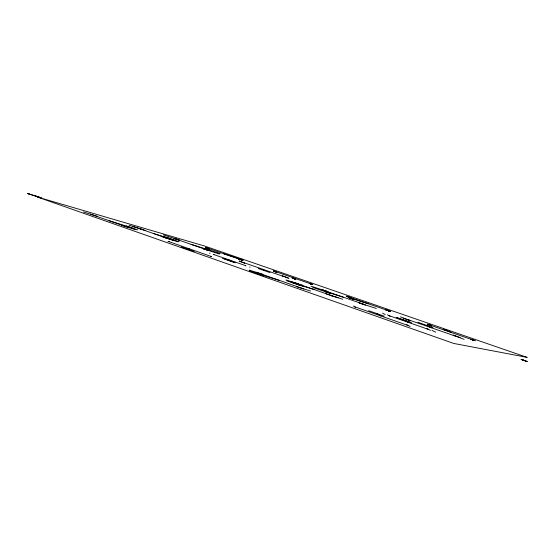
<?xml version="1.0" encoding="UTF-8"?>
<svg xmlns="http://www.w3.org/2000/svg" width="555" height="555" viewBox="0 0 555 555"><rect width="100%" height="100%" fill="white"/><g stroke="black" fill="none" stroke-linecap="round" stroke-linejoin="round"><path stroke-width="0.83" d="M245.74 265.914L245.796 265.477M229.09 260.489L229.555 260.038M210.824 256.625L211.559 256.334M213.363 254.62L213.98 254.391M209.408 253.24L210.095 253.038M187.701 249.174L189.657 248.931M167.95 241.585L169.469 241.585M312.486 284.451L311.279 284.007L312.93 284.618L311.008 284M311.653 284.188L312.548 284.493M387.376 310.405L385.607 309.794L387.945 310.557M387.681 310.481L389.756 311.168L388.972 310.932M292.194 277.979L294.31 278.728M293.47 278.374L294.386 278.686M427.385 324.203L431.714 325.716L429.598 324.918L430.694 325.313M428.259 324.502L429.452 324.911M427.399 324.196L429.015 324.751M524.572 360.688L525.647 360.868M525.051 360.792L525.405 360.847M522.72 360.049L523.809 360.23M522.97 360.07L523.323 360.126M351.849 298.646L354.062 299.367L351.697 298.597M351.627 298.555L353.542 299.194L348.845 297.647L352.147 298.701M273.879 271.145L276.279 271.894M349.262 297.175L351.294 297.848L346.216 296.169L348.422 296.904M275.245 271.527L274.295 271.201M310.009 283.605L310.613 283.827L310.183 283.612M241.307 259.816L241.21 259.775M239.663 259.282L243.021 260.392L240.96 259.719M208.756 248.584L207.799 248.245M208.264 248.404C213.411 250.055 201.569 246.226 207.091 247.988M206.335 247.766C205.107 247.343 207.397 248.078 206.425 247.807M471.466 339.48L470.654 339.167L472.347 339.743M472.485 339.806C470.175 339.001 474.116 340.312 473.45 340.194M473.255 340.09L472.152 339.66M351.28 298.458L349.366 297.813L350.344 298.153M428.751 324.654L429.154 324.786M429.181 324.821L428.224 324.446M429.917 325.091L430.049 325.188M430.402 325.265L430.985 325.438M444.007 329.358L445.27 329.837M444.215 329.462L447.656 330.669L445.221 329.864M446.907 330.378L444.791 329.67M445.124 329.767L443.348 329.143L446.13 330.156M446.775 330.364L445.651 329.989M347.291 296.516L348.575 296.904L346.722 296.335L348.519 296.925M349.629 297.32L350.788 297.681L347.402 296.536M312.049 284.354L311.459 284.104M239.67 258.81L240.155 258.956L238.483 258.394L240.634 259.109L238.941 258.526L240.266 258.963M294.865 278.936L295.884 279.262L293.789 278.548M310.245 283.661L309.274 283.334L310.141 283.681M310.522 283.765L311.716 284.243M310.335 283.667L310.994 283.91L309.759 283.536M387.126 310.28L386.689 310.148L387.432 310.377M274.309 271.228L273.337 270.909L274.6 271.367M274.434 271.284L275.599 271.749M275.197 271.548L275.731 271.756L274.912 271.513M275.856 271.811L276.841 272.13L275.558 271.673M351.211 298.417L350.503 298.201M241.848 260.017L242.542 260.233L241.404 259.83M297.001 286.845L310.599 291.035M206.973 247.96L207.417 248.12L206.245 247.697M389.416 311.071L390.789 311.508L388.861 310.856M249.25 270.105L262.994 274.35M326.097 293.942L338.203 297.688M330.676 295.537L342.768 299.277M256.41 273.303L279.644 280.469M312.791 287.469L331.106 293.63L325.438 291.868M324.765 291.43L343.295 297.196M286.005 279.956L298.229 283.758M290.362 281.475L302.579 285.27M297.702 284.438L314.144 289.537M121.517 225.302L135.469 229.673M351.454 298.507L368.249 303.751M208.722 248.536L209.506 248.806L207.82 248.245M241.598 259.886L238.227 258.803L240.433 259.532L238.705 258.963L240.051 259.393M220.266 253.718L204.469 248.411L209.922 250.132M129.072 225.212L141.581 229.153M132.624 226.454L145.126 230.394M153.27 233.44L169.719 238.615M83.423 211.941L97.396 216.332M161.658 236.583L174.131 240.502M165.369 237.873L177.836 241.793M109.231 220.737L132.118 227.918M223.949 253.829L243.166 259.941L241.016 259.227L242.695 259.789L241.397 259.338M191.1 244.353L209.624 250.201M208.999 248.668L208.09 248.335M349.47 297.265L350.205 297.522M349.962 297.973L350.718 298.236M389.228 311.022L390.221 311.355L388.361 310.696M472.61 339.792L475.24 340.77L473.325 340.139M241.196 259.809L241.827 260.031M275.412 271.652L276.376 272.005M293.859 278.548L292.686 278.173M294.212 278.693L295.378 279.068M273.795 271.034L311.091 283.98M206.744 247.863L207.688 248.168M207.549 248.196L208.5 248.508M239.649 259.31L241.578 259.948M388.146 310.627L386.127 309.967L386.884 310.245M388.25 310.682L389.485 311.119M275.488 271.686L275.918 271.86M294.483 278.811L294.955 278.992M444.146 329.392L444.68 329.58M351.26 298.396L352.418 298.819M387.404 310.432L388.84 310.835M471.452 339.403L472.818 339.917M311.466 284.139L311.75 284.202M294.386 278.776L294.788 278.936M239.621 258.796L240.253 258.998M208.229 248.362L208.874 248.564M206.363 247.794L207.015 248.002M387.113 310.335L387.723 310.522M350.295 298.16L350.933 298.361M294.622 278.881L292.887 277.68M429.646 325.001L430.576 325.369M473.068 340.028L474.789 340.624L474.421 340.465M444.638 329.559L445.346 329.823M349.421 297.216L349.775 297.341L348.998 297.091L350.163 297.466M386.828 310.238L388.042 310.606M471.972 339.577L472.465 339.771M350.032 298.042L350.76 298.299M446.199 330.204L445.915 330.052M429.848 325.098L430.222 325.251M207.619 248.182L240.627 259.601M348.755 297.008L388.202 310.654M472.943 339.972L427.752 324.356M429.05 324.731L429.417 324.876M473.144 340.076L474.046 340.34M294.15 278.721L293.297 278.388M174.582 238.442L179.633 240.197L163.274 234.869M219.509 254.037L202.936 248.647L208.264 250.499M239.337 260.919L244.769 263.174L239.184 261.232M288.295 277.909L282.488 275.897L288.954 278.52M321.997 289.606L328.095 291.722L310.98 286.172M376.359 308.476L359.036 302.863L365.516 305.111M400.453 316.836L409.999 320.561L403.18 318.188M460.22 337.579L453.109 335.116L464.146 339.369M174.006 238.421L208.59 250.423M244.804 263.001L282.772 276.182M322.622 290.015L364.496 304.556M408.563 319.853L454.982 335.969M168.352 238.005L179.216 241.786M396.208 317.349L410.658 322.386M164.301 236.728L175.172 240.516M397.151 317.835L411.692 322.899M138.903 228.431L167.922 238.546M213.675 254.502L245.768 265.692M296.502 283.383L332.181 295.829M388.757 315.552L428.668 329.469M222.95 258.346L235.271 262.647M291.014 282.106L304.445 286.789M222.798 258.45L235.188 262.772M286.817 280.802L300.269 285.499M126.436 225.927L137.848 229.923M368.659 310.703L384.22 316.149M90.444 214.147L128.531 227.501M168.72 241.585L211.198 256.479M256.16 272.241L303.842 288.954M354.485 306.707L408.383 325.598M310.779 283.924L311.3 284.028M181.152 246.871L194.299 251.491M249.257 270.791L263.625 275.835M41.063 197.781L27.75 193.57L41.174 197.899L33.876 195.291M27.812 193.508L29.151 193.979M472.992 340.048L471.348 339.431M429.237 324.904L429.792 325.001M387.543 310.446L387.161 310.307M275.308 271.568L275.662 271.673M294.24 278.666L294.705 278.846M445.714 329.941L446.602 330.253M473.165 339.993L474.067 340.319M309.898 283.605L310.758 283.869M294.143 278.652L295.253 279.005M292.804 278.235L293.581 278.506M293.539 278.464L292.187 277.979M445.498 329.906L450.979 332.369M431.27 326.874L432.879 327.623L417.922 322.247M426.115 325.279L431.464 327.804M431.956 330.364L435.654 332.161M426.892 328.602L430.479 330.357M404.394 320.36L408.48 322.427M406.648 324.682L410.152 326.534M387.404 314.838L390.13 316.281M382.596 313.159L385.219 314.567M376.408 313.409L381.007 316.003M353.368 306.02L355.623 307.408M270.028 272.602L258.214 268.495M263.556 269.508L263.972 270.299M249.868 266.899L249.882 267.357M527.25 361.492L521.124 359.425L527.25 361.492M527.049 357.358L453.754 343.448L37.247 196.99L204.524 246.011L527.049 357.358"/></g></svg>
